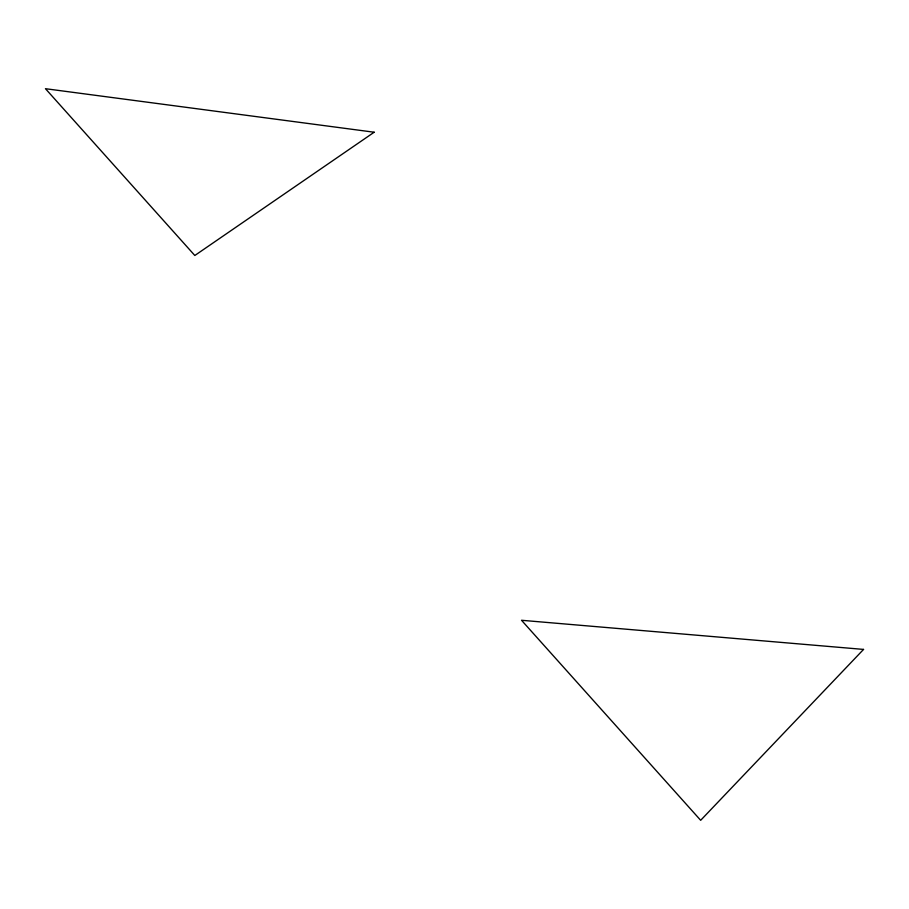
<?xml version="1.0" encoding="UTF-8"?>
<svg xmlns="http://www.w3.org/2000/svg" width="909" height="909" viewBox="0 0 909 909"><rect width="100%" height="100%" fill="white"/><g stroke="black" fill="none" stroke-linecap="round" stroke-linejoin="round"><path stroke-width="1.36" d="M863.55 649.412L700.669 820.304L521.527 620.279L863.55 649.412M374.178 132.225L194.821 255.486L45.45 88.696L374.178 132.225"/></g></svg>
